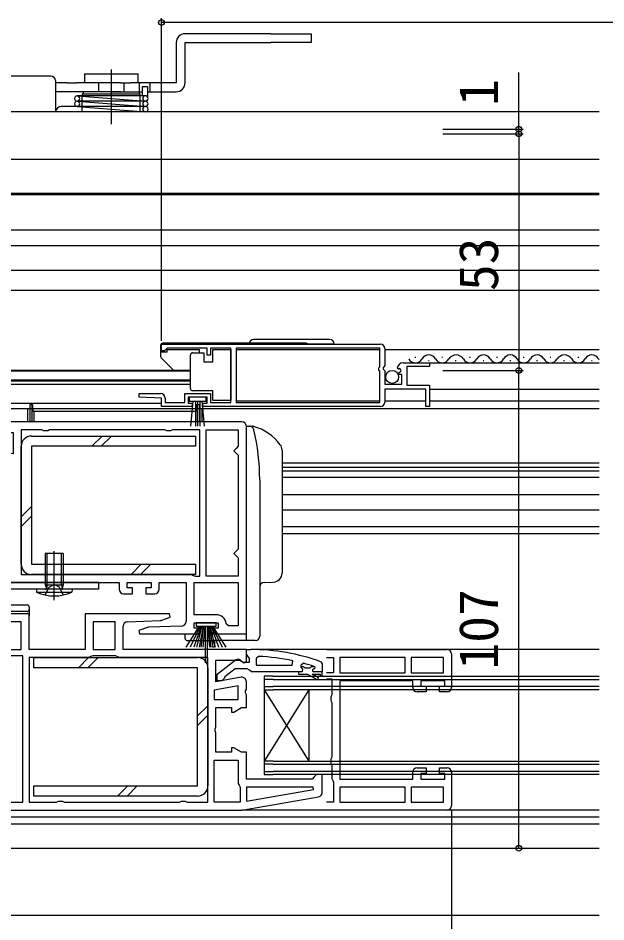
# Model space of a CAD drawing. Units: millimetres, scale not verified. Extents: x -525 to 525, y -783 to 779.
# Drawn here: x -33.6 to 98, y -497.4 to -295 of the extents above; entities that cross this region are included whole.
import ezdxf
from ezdxf.enums import TextEntityAlignment as Align

# ---------------------------------------------------------------- set-up
doc = ezdxf.new("R2010")
doc.units = ezdxf.units.MM
doc.header["$LTSCALE"] = 4
for name, color, linetype in [('0-2_YKK_11', 7, 'Continuous'), ('0-3_YKK_11E', 7, 'Continuous'), ('0-4_YKK_12', 2, 'Continuous'), ('0-5_YKK_13', 4, 'Continuous'), ('0-7_YKK_D', 6, 'Continuous')]:
    doc.layers.add(name, color=color, linetype=linetype)
doc.styles.add('ＭＳ ゴシック', font='')
doc.styles.get('ＭＳ ゴシック').set_extended_font_data('MS Gothic')

msp = doc.modelspace()

# ---------------------------------------------------------------- linework, layer by layer
at = {"layer": '0-2_YKK_11'}
for p, q in [((-1.503, -368), (47.497, -368)), ((-9.135, -430.166), (-1.758, -429.909)), ((3.035, -431.134), (-4.342, -431.391))]:
    msp.add_line(p, q, dxfattribs=at)
for points in [[(-0.699, -380.1), (-0.699, -381.1), (3.697, -381.1), (3.697, -379.1), (9.497, -379.1), (9.497, -381.1), (13.994, -381.1), (13.994, -368.9), (9.497, -368.9), (9.497, -370.5), (8.697, -370.5), (8.697, -368.9), (-0.203, -368.9), (-0.503, -369.2), (-0.803, -369.5), (-1.503, -369.5), (-1.503, -368)], [(48.497, -369), (48.497, -372.831), (48.044, -373.371), (48.197, -373.7), (48.497, -374), (48.497, -377), (52.297, -377), (52.297, -374.8), (51.68, -374.8), (51.573, -374.541), (52.138, -373.976), (51.868, -373.508), (51.549, -373.593), (51.298, -373.382)], [(52.593, -372.2), (58.497, -372.2), (58.497, -373), (53.397, -373), (53.397, -377.2), (58.497, -377.2), (58.497, -382), (57.697, -382), (57.697, -378.1), (48.497, -378.1), (48.497, -381)], [(47.497, -382), (7.797, -382), (7.797, -381.2), (8.697, -381.2), (8.697, -379.9), (4.497, -379.9), (4.497, -381.2), (5.397, -381.2), (5.397, -382), (-1.499, -382), (-1.499, -380.1), (-6.509, -379.883), (-6.492, -379.1), (-1.699, -379.1)], [(16.5, -385.4), (-41.5, -385.4), (-41.5, -388.095), (-40.985, -388.38), (-40.056, -387.8), (-34.7, -387.8), (-34.7, -392.607), (-40.326, -391.615)], [(-4.649, -431.451), (-6.553, -432.144), (-6.42, -432.9), (7, -432.9), (7, -431.6), (5.8, -431.6), (5.8, -430.4), (11.2, -430.4), (11.2, -431.6), (10, -431.6), (10, -432.9), (17.5, -432.9), (17.5, -386.4)], [(-57.674, -418.372), (-40.5, -421.4), (-11, -421.4), (-11, -422.9)], [(-10, -423.9), (-8, -423.9), (-8, -422.6), (-9.2, -422.6), (-9.2, -421.4), (-3.8, -421.4), (-3.8, -422.6), (-5, -422.6), (-5, -423.9), (-3, -423.9)], [(-2, -422.9), (-2, -421.4), (4, -421.4), (4, -430.134)], [(5.8, -421.4), (15.7, -421.4), (15.7, -431.1), (13.5, -431.1), (13.003, -430.654)], [(10.716, -428.6), (5.8, -428.6), (5.8, -421.4)], [(-1.451, -429.849), (0.453, -429.156), (0.32, -428.4), (-18.6, -428.4), (-18.6, -436.4), (-31.1, -436.4), (-31.1, -428.4), (-41.5, -428.4), (-41.5, -471.4)], [(16.326, -442.615), (10.7, -443.607), (10.7, -438.8), (16.056, -438.8), (16.985, -439.38), (17.5, -439.095), (17.5, -436.4), (-10.1, -436.4), (-10.1, -431.166)], [(16.398, -438.996), (16.798, -439.196), (18.199, -439.196), (18.199, -438.396), (17.849, -437.919), (17.499, -437.442), (17.499, -436.396), (18.499, -436.396)], [(29.199, -441.396), (18.653, -441.396), (18.176, -441.046), (17.699, -440.696), (14.999, -440.696), (12.696, -442.489), (12.499, -442.891), (11.999, -443.396), (10.999, -443.396), (10.999, -441.92), (14.981, -438.809)], [(20.222, -437.942), (19.699, -438.441), (19.699, -439.896)], [(19.699, -439.896), (27.77, -439.896), (27.873, -438.906)], [(34.169, -439.147), (34.499, -439.617), (34.499, -441.396), (32.599, -441.396)], [(30.331, -439.484), (29.699, -439.966), (29.699, -440.321), (30.074, -440.805), (29.999, -441.396), (29.199, -441.396)], [(32.599, -440.796), (32.899, -440.496), (32.899, -440.488), (32.829, -440.296), (31.993, -440.296), (31.695, -440.558), (30.703, -440.558), (30.405, -440.296), (29.699, -440.296), (29.699, -440.321), (30.074, -440.805), (29.999, -441.396), (29.199, -441.396), (29.199, -441.896), (31.199, -441.896), (33.424, -443.18), (33.674, -442.747), (32.199, -441.896), (33.999, -441.896), (33.999, -442.396), (34.499, -442.396), (34.499, -441.396), (32.599, -441.396)], [(32.599, -440.796), (32.899, -440.496), (32.899, -440.488), (32.829, -440.296), (32.694, -440.204)], [(34.5, -468.387), (34.5, -464.4), (33.2, -464.4), (32.7, -464.9), (32.2, -465.4), (17.5, -465.4), (17.5, -459.4), (16.432, -459.4), (14.7, -458.4), (14.2, -458.4), (14.2, -459.4), (10.7, -459.4), (10.7, -455.025), (10.512, -454.634), (10.512, -454.166), (10.7, -453.776), (10.7, -449.4), (14.2, -449.4), (14.2, -450.4), (14.7, -450.4), (16.432, -449.4), (17.5, -449.4), (17.5, -446.525), (17.312, -446.134), (17.312, -445.666), (17.5, -445.276), (17.5, -443.6)], [(-40.5, -472.4), (16.5, -472.4), (33.674, -469.372)]]:
    msp.add_lwpolyline(points, dxfattribs=at)
for points in [[(15.194, -381.1), (47.397, -381.1), (47.397, -374.1), (47.197, -373.9), (47.197, -373.3), (47.397, -373.1), (47.397, -368.9), (15.194, -368.9)], [(-32.9, -419.6), (5.3, -419.6), (5.7, -419.8), (6.1, -420), (7.1, -420), (7.1, -387.2), (0.966, -387.2), (0.533, -387.45), (-0.333, -387.45), (-0.766, -387.2), (-26.534, -387.2), (-26.967, -387.45), (-27.833, -387.45), (-28.266, -387.2), (-32.9, -387.2)], [(8.5, -420), (8.5, -387.2), (15.7, -387.2), (15.7, -390.9), (15.2, -391.4), (14.7, -391.9), (15.2, -392.4), (15.7, -392.9), (15.7, -413.9), (15.2, -414.4), (14.7, -414.9), (15.2, -415.4), (15.7, -415.9), (15.7, -420)], [(-32.9, -430.2), (-39.7, -430.2), (-39.7, -436.4), (-32.9, -436.4)], [(-11.9, -436.4), (-11.9, -430.2), (-16.8, -430.2), (-16.8, -436.4)], [(-32.5, -470.6), (-32.5, -437.8), (-39.7, -437.8), (-39.7, -470.6)], [(8.9, -470.6), (8.9, -438.2), (-11, -438.2), (-11.4, -438), (-11.8, -437.8), (-16.9, -437.8), (-17.3, -438), (-17.7, -438.2), (-31.1, -438.2), (-31.1, -470.6), (-24.966, -470.6), (-24.533, -470.35), (-23.667, -470.35), (-23.234, -470.6), (2.534, -470.6), (2.967, -470.35), (3.833, -470.35), (4.266, -470.6)], [(15.7, -444.553), (10.3, -445.506), (10.3, -447.6), (15.7, -447.6)], [(10.3, -470.6), (10.3, -461.2), (15.7, -461.2), (15.7, -466.4), (15.9, -466.8), (16.1, -467.2), (16.1, -470.6)], [(17.5, -470.396), (32.518, -467.748), (32.47, -467.2), (17.5, -467.2)]]:
    msp.add_lwpolyline(points, close=True, dxfattribs=at)
for centre, radius, start, end in [((47.497, -369), 1, 0.00001, 89.99999), ((52.593, -373.5), 1.3, 89.99998, 174.7841), ((-1.699, -380.1), 1, 0.00001, 89.99999), ((47.497, -381), 1, 270.00001, 359.99999), ((16.5, -386.4), 1, 0.00001, 89.99999), ((-10, -422.9), 1, 180.00001, 269.99999), ((-3, -422.9), 1, 270.00001, 359.99999), ((10.716, -430.9), 2.3, 6.15065, 89.99999), ((-9.1, -431.166), 1, 91.99998, 180), ((-1.793, -428.909), 1, 271.99996, 289.99994), ((3, -430.134), 1, 272.00001, 0.00003), ((-4.307, -432.391), 1, 91.99996, 109.99994), ((18.499, -482.396), 46, 70.08295, 90), ((15.598, -439.596), 1, 36.8699, 128.08673), ((18.136, -485.309), 47.413, 78.14921, 87.47845), ((18.549, -482.396), 44.5, 71.46617, 74.64706), ((32.599, -441.096), 0.3, 89.99999, 270.00001), ((32.599, -441.096), 0.3, 89.99999, 270.00001), ((16.5, -443.6), 1, 360, 99.99998), ((33.5, -468.387), 1, 279.99998, 359.99996)]:
    msp.add_arc(centre, radius, start, end, dxfattribs=at)
at = {"layer": '0-3_YKK_11E'}
for p, q in [((35.435, -436.396), (62.435, -436.396)), ((63.435, -437.396), (63.435, -444.896)), ((63.435, -463.896), (63.435, -471.396)), ((62.435, -472.396), (35.435, -472.396))]:
    msp.add_line(p, q, dxfattribs=at)
for points in [[(35.435, -438.196), (37.035, -438.196), (37.035, -441.596), (35.435, -441.596)], [(35.435, -442.996), (36.635, -442.996), (36.635, -446.53), (36.385, -446.963), (36.385, -447.829), (36.635, -448.262), (36.635, -460.53), (36.385, -460.963), (36.385, -461.829), (36.635, -462.262), (36.635, -465.296), (36.835, -465.696), (37.035, -466.096), (37.035, -470.596), (35.435, -470.596)], [(54.735, -444.896), (54.735, -443.396), (38.435, -443.396), (38.435, -465.396), (54.735, -465.396), (54.735, -463.896)], [(62.435, -445.896), (60.735, -445.896), (60.735, -444.596), (61.935, -444.596), (61.935, -443.396), (56.535, -443.396), (56.535, -444.596), (57.735, -444.596), (57.735, -445.896), (55.735, -445.896)], [(55.735, -462.896), (57.735, -462.896), (57.735, -464.196), (56.535, -464.196), (56.535, -465.396), (61.935, -465.396), (61.935, -464.196), (60.735, -464.196), (60.735, -462.896), (62.435, -462.896)]]:
    msp.add_lwpolyline(points, dxfattribs=at)
for points in [[(53.035, -438.196), (38.435, -438.196), (38.435, -441.596), (53.035, -441.596)], [(61.635, -438.196), (54.435, -438.196), (54.435, -441.596), (61.635, -441.596)], [(53.035, -467.196), (38.435, -467.196), (38.435, -470.596), (53.035, -470.596)], [(61.635, -467.196), (54.435, -467.196), (54.435, -470.596), (61.635, -470.596)]]:
    msp.add_lwpolyline(points, close=True, dxfattribs=at)
for centre, start, end in [((62.435, -437.396), 0, 90), ((55.735, -444.896), 180, 270), ((62.435, -444.896), 270, 0), ((55.735, -463.896), 90, 180), ((62.435, -463.896), 0, 90), ((62.435, -471.396), 270, 0)]:
    msp.add_arc(centre, 1, start, end, dxfattribs=at)
at = {"layer": '0-4_YKK_12'}
for p, q in [((96.497, -316), (-121.002, -316)), ((-121.002, -334.5), (96.497, -334.5)), ((96.497, -342.491), (-121.002, -342.491)), ((96.497, -346), (-121.002, -346)), ((96.497, -351.5), (-121.002, -351.5)), ((96.497, -356), (-121.002, -356)), ((15.192, -369.2), (47.395, -369.2)), ((48.495, -369.2), (96.497, -369.2)), ((52.593, -372.2), (96.497, -372.2)), ((55.243, -370.94), (55.443, -370.94)), ((58.243, -371.7), (58.443, -371.7)), ((61.243, -370.94), (61.443, -370.94)), ((64.243, -371.7), (64.443, -371.7)), ((67.493, -370.94), (67.693, -370.94)), ((70.493, -371.7), (70.693, -371.7)), ((73.493, -370.94), (73.693, -370.94)), ((76.493, -371.7), (76.693, -371.7)), ((79.493, -370.94), (79.693, -370.94)), ((82.493, -371.7), (82.693, -371.7)), ((85.493, -370.94), (85.693, -370.94)), ((88.493, -371.7), (88.693, -371.7)), ((91.744, -370.94), (91.944, -370.94)), ((94.744, -371.7), (94.944, -371.7)), ((4.996, -373.9), (-121.002, -373.9)), ((-121.002, -374), (4.996, -374)), ((-121.002, -376), (4.996, -376)), ((4.996, -376.3), (-121.002, -376.3)), ((-121.002, -377), (4.996, -377)), ((58.497, -378.1), (96.497, -378.1)), ((-121.002, -381.2), (-1.499, -381.2)), ((-121.002, -382.4), (96.497, -382.4)), ((-31.5, -382.4), (-31.5, -385.4)), ((7.5, -382.4), (7.5, -385.4)), ((15.192, -380.7), (47.395, -380.7)), ((48.495, -380.7), (57.697, -380.7)), ((58.497, -380.7), (96.497, -380.7)), ((25.499, -394.6), (96.497, -394.6)), ((25.499, -395.6), (96.497, -395.6)), ((25.499, -396.4), (96.497, -396.4)), ((96.497, -397.9), (25.499, -397.9)), ((25.499, -401.698), (96.497, -401.698)), ((25.499, -405.098), (96.497, -405.098)), ((96.497, -408.9), (25.499, -408.9)), ((25.5, -410.4), (96.497, -410.4)), ((96.497, -436.396), (18.498, -436.396)), ((23.499, -443.098), (21.499, -443.098)), ((23.499, -442.398), (96.497, -442.398)), ((23.499, -443.098), (96.497, -443.098)), ((21.499, -444.698), (23.499, -444.698)), ((96.497, -444.698), (23.499, -444.698)), ((21.499, -445.398), (21.499, -461.398)), ((31.499, -445.398), (21.499, -461.398)), ((21.499, -445.398), (31.499, -461.398)), ((96.497, -445.398), (23.499, -445.398)), ((31.499, -445.398), (31.499, -461.398)), ((23.499, -461.398), (96.497, -461.398)), ((23.499, -462.098), (21.499, -462.098)), ((23.499, -462.098), (96.497, -462.098)), ((21.499, -463.698), (23.499, -463.698)), ((96.497, -463.698), (23.499, -463.698)), ((96.497, -464.398), (23.499, -464.398)), ((96.497, -472.4), (16.473, -472.4)), ((-121.002, -473.9), (96.497, -473.9)), ((-121.002, -475.4), (96.497, -475.4)), ((-121.002, -480.9), (96.497, -480.9)), ((-121.002, -495.9), (96.497, -495.9))]:
    msp.add_line(p, q, dxfattribs=at)
for points in [[(23.499, -442.398), (21.499, -442.398), (21.499, -445.398), (23.499, -445.398)], [(23.499, -461.398), (21.499, -461.398), (21.499, -464.398), (23.499, -464.398)]]:
    msp.add_lwpolyline(points, dxfattribs=at)
for centre, radius, start, end in [((55.343, -370.482), 1.718, 209.20254, 330.79746), ((58.343, -372.158), 1.718, 29.20254, 150.79746), ((61.343, -370.482), 1.718, 209.20254, 330.79746), ((64.468, -372.38), 1.94, 33.12639, 146.87361), ((67.593, -370.482), 1.718, 209.20254, 330.79746), ((70.593, -372.158), 1.718, 29.20254, 150.79746), ((73.593, -370.482), 1.718, 209.20254, 330.79746), ((76.593, -372.158), 1.718, 29.20254, 150.79746), ((79.593, -370.482), 1.718, 209.20254, 330.79746), ((82.593, -372.158), 1.718, 29.20254, 150.79746), ((85.593, -370.482), 1.718, 209.20254, 330.79746), ((88.718, -372.38), 1.94, 33.12639, 146.87361), ((91.844, -370.482), 1.718, 209.20254, 330.79746), ((94.844, -372.158), 1.718, 29.20254, 150.79746), ((97.844, -370.482), 1.718, 209.20254, 218.42416)]:
    msp.add_arc(centre, radius, start, end, dxfattribs=at)
at = {"layer": '0-5_YKK_13'}
for p, q in [((22.997, -298.5), (3.797, -298.5)), ((1.797, -300.5), (1.797, -309.5)), ((3.797, -300.5), (22.997, -300.5)), ((3.797, -309.5), (3.797, -300.5)), ((-18.753, -307.5), (-18.753, -309.5)), ((-18.753, -307.5), (-6.753, -307.5)), ((-12.753, -306.5), (-12.753, -313.5)), ((-6.753, -309.5), (-6.753, -307.5)), ((-26.253, -308), (-39.253, -308)), ((-25.253, -309), (-25.253, -316)), ((-22.646, -309.5), (-25.253, -309.5)), ((-22.646, -309.5), (-20.524, -309.5)), ((-10.582, -309.5), (-20.524, -309.5)), ((-15.603, -309.5), (-15.603, -311.5)), ((-12.753, -309.251), (-12.753, -318.751)), ((-12.753, -309.251), (-12.753, -318.751)), ((-10.582, -309.5), (-8.46, -309.5)), ((-9.903, -309.5), (-9.903, -311.5)), ((1.797, -309.5), (-8.46, -309.5)), ((-6.501, -309.5), (-6.503, -311.5)), ((-4.103, -309.5), (-4.103, -311.5)), ((-22.646, -311.5), (-25.253, -311.5)), ((-20.524, -311.5), (-22.646, -311.5)), ((-10.582, -311.5), (-20.524, -311.5)), ((-19.003, -311.5), (-19.003, -312)), ((-12.753, -311.5), (-5.819, -311.5)), ((-6.503, -311.5), (-6.503, -312)), ((-4.62, -310.401), (-5.82, -310.401)), ((-4.62, -311.5), (1.797, -311.5)), ((-20.403, -312.4), (-5.103, -313.6)), ((-5.144, -312.401), (-20.403, -312.401)), ((-5.103, -313.6), (-20.403, -313.6)), ((-20.381, -313.602), (-5.097, -314.8)), ((-19.253, -312), (-19.253, -312.401)), ((-19.253, -312), (-6.253, -312)), ((-19.253, -316), (-19.253, -312.401)), ((-6.253, -312.401), (-6.253, -312)), ((-6.253, -316), (-6.253, -312.401)), ((-5.097, -314.8), (-23.892, -314.8)), ((-20.403, -314.8), (-5.108, -316)), ((-5.103, -314.8), (-5.103, -314.8)), ((-5.103, -314.8), (-5.103, -314.8)), ((-25.253, -316), (-25.19, -316)), ((-5.103, -316), (-23.692, -316)), ((-5.753, -316), (-5.753, -315.999)), ((96.497, -326.7), (-121.002, -326.7)), ((96.497, -334.3), (-121.002, -334.3)), ((-1.706, -368.3), (-1.706, -370.743)), ((30.887, -367.8), (-1.206, -367.8)), ((37.147, -368), (18.147, -368)), ((36.147, -367), (19.147, -367)), ((-0.206, -369.85), (-1.706, -369.85)), ((-0.206, -369.25), (6.994, -369.25)), ((-0.206, -369.85), (-0.206, -369.25)), ((5.494, -369.95), (7.994, -369.95)), ((6.994, -369.95), (6.994, -369.25)), ((7.994, -369.95), (7.994, -371.95)), ((-1.559, -371.096), (1.148, -373.804)), ((7.994, -371.95), (9.994, -371.95)), ((1.501, -373.95), (4.994, -373.95)), ((4.994, -377.95), (4.994, -377.45)), ((9.994, -378.45), (5.494, -378.45)), ((-31, -381.598), (-31, -385.401)), ((-30.5, -381.598), (-31, -381.598)), ((-30.5, -381.598), (-30.5, -385.401)), ((-30.263, -381.598), (-30.5, -381.598)), ((-30.22, -383.098), (-30.263, -381.598)), ((5.061, -386.377), (5.597, -380.75)), ((6.097, -380.75), (6.097, -386.4)), ((6.263, -381.598), (6.22, -383.098)), ((6.5, -381.598), (6.263, -381.598)), ((6.5, -381.598), (6.5, -385.401)), ((7, -381.598), (6.5, -381.598)), ((6.597, -380.75), (6.597, -386.4)), ((7, -381.598), (7, -385.401)), ((7.097, -380.75), (7.097, -386.4)), ((8.133, -386.377), (7.597, -380.75)), ((-30.1, -383.098), (-30.22, -383.098)), ((-30.1, -383.098), (-30.1, -385.401)), ((6.1, -383.098), (-30.1, -383.098)), ((6.1, -383.098), (6.1, -385.401)), ((6.22, -383.098), (6.1, -383.098)), ((17.5, -387.4), (17.5, -386.4)), ((17.5, -386.4), (18.861, -386.4)), ((-17.092, -390.894), (-14.792, -388.594)), ((-14.97, -390.894), (-12.67, -388.594)), ((17.5, -433.4), (17.5, -387.4)), ((-32.9, -417.3), (-32.9, -390.894)), ((25.5, -391.738), (25.5, -419.294)), ((20.5, -398.4), (20.5, -433.4)), ((20.5, -398.4), (20.5, -408.7)), ((-32.9, -406.702), (-30.6, -404.402)), ((-32.9, -408.823), (-30.6, -406.523)), ((-27.121, -421.9), (-27.121, -414.9)), ((-25.5, -425.326), (-25.5, -414.387)), ((-23.879, -421.9), (-23.879, -414.9)), ((-23.5, -414.9), (-23.5, -421.9)), ((-8.321, -419.6), (-6.021, -417.3)), ((-6.2, -419.6), (-3.9, -417.3)), ((-15.5, -421.4), (-42.072, -421.4)), ((-15.5, -422.9), (-42.064, -422.9)), ((-21.5, -422.9), (-29.5, -422.9)), ((-29.5, -422.9), (-29.444, -423.543)), ((-27.5, -421.9), (-27.241, -422.633)), ((-27.5, -421.9), (-23.5, -421.9)), ((-27.121, -421.9), (-27.232, -422.727)), ((-24.355, -422.472), (-25.5, -421.863)), ((-23.5, -424.187), (-24.355, -422.472)), ((-23.879, -421.9), (-23.768, -422.727)), ((-23.5, -421.9), (-23.759, -422.633)), ((-21.5, -422.9), (-21.556, -423.543)), ((-15.5, -422.9), (-15.5, -421.4)), ((21.465, -421.366), (23.57, -421.293)), ((-29.444, -423.543), (-21.556, -423.543)), ((-43.5, -426.4), (-31.6, -426.4)), ((-31.1, -426.9), (-31.1, -427.4)), ((-31.6, -427.9), (-41.5, -427.9)), ((-31.1, -427.4), (-31.1, -428.9)), ((10.75, -430.4), (6.25, -430.4)), ((3.8, -433.9), (3.8, -432.9)), ((4.028, -435.9), (7, -431.2)), ((7.2, -431.2), (4.942, -435.9)), ((7.4, -431.2), (5.736, -435.9)), ((6.411, -435.9), (7.6, -431.2)), ((7.8, -431.2), (6.968, -435.9)), ((7.406, -435.9), (8, -431.2)), ((8.2, -431.2), (7.725, -435.9)), ((8.3, -431.2), (8.3, -439.4)), ((8.7, -431.2), (8.7, -439.4)), ((8.8, -431.2), (9.275, -435.9)), ((9.594, -435.9), (9, -431.2)), ((9.2, -431.2), (10.032, -435.9)), ((10.589, -435.9), (9.4, -431.2)), ((9.6, -431.2), (11.264, -435.9)), ((9.8, -431.2), (12.058, -435.9)), ((12.972, -435.9), (10, -431.2)), ((4.3, -434.4), (10, -434.4)), ((17.5, -434.4), (10, -434.4)), ((10, -435.9), (10, -434.4)), ((10.4, -434.4), (10.4, -435.9)), ((17.5, -434.4), (17.5, -433.4)), ((18.902, -434.4), (17.5, -434.4)), ((19.5, -434.4), (18.902, -434.4)), ((10.4, -435.9), (10, -435.9)), ((-17.8, -438.2), (-20.1, -440.5)), ((-15.679, -438.2), (-17.979, -440.5)), ((8.9, -440.5), (8.9, -466.906)), ((8.9, -448.977), (6.6, -451.277)), ((8.9, -451.098), (6.6, -453.398)), ((-9.03, -466.906), (-11.33, -469.206)), ((-6.908, -466.906), (-9.208, -469.206))]:
    msp.add_line(p, q, dxfattribs=at)
for points in [[(22.997, -298.5), (31.997, -298.5), (31.997, -300.5), (22.997, -300.5)], [(-5.82, -310.401), (-5.819, -311.5), (-5.819, -312.401)], [(-4.62, -310.401), (-4.62, -311.5), (-4.62, -312.645)], [(9.994, -371.95), (9.994, -369.25), (13.994, -369.25), (13.994, -380.65)], [(4.994, -377.45), (4.994, -370.95), (4.994, -370.45)], [(13.994, -380.65), (9.994, -380.65), (9.994, -378.45)], [(-30.6, -388.594), (6.1, -388.594), (6.1, -390.894), (-30.6, -390.894)], [(-30.6, -390.894), (-30.6, -417.3), (6.1, -417.3), (6.1, -419.6), (-30.6, -419.6)], [(-23.5, -414.9), (-27.5, -414.9), (-27.5, -421.9)], [(-27.5, -424.187), (-26.645, -422.472), (-25.5, -421.863)], [(6.25, -430.4), (6.25, -431.2), (10.75, -431.2), (10.75, -430.4)], [(6.6, -466.906), (6.6, -440.5), (-30.1, -440.5), (-30.1, -438.2), (6.6, -438.2)], [(6.6, -469.206), (-30.1, -469.206), (-30.1, -466.906), (6.6, -466.906)]]:
    msp.add_lwpolyline(points, dxfattribs=at)
msp.add_lwpolyline([(4.697, -380.75), (8.497, -380.75), (8.497, -379.9), (4.697, -379.9)], close=True, dxfattribs=at)
msp.add_circle((50.145, -375.35), 1.45, dxfattribs=at)
for centre, radius, start, end in [((3.797, -300.5), 2, 90, 180), ((-26.253, -309), 1, 0, 90), ((1.797, -309.5), 2, 270, 0), ((-20.403, -313), 0.6, 89.99477, 270.00523), ((-20.403, -314.201), 0.6, 90, 270.00523), ((-20.403, -313), 0.6, 270.4827, 89.5173), ((-20.403, -314.201), 0.6, 270.47747, 89.52253), ((-5.103, -313), 0.6, 90.47232, 269.52768), ((-5.103, -314.2), 0.6, 90.47232, 269.52768), ((-5.103, -313), 0.6, 270, 89.99485), ((-5.103, -314.2), 0.6, 270, 89.99485), ((-23.892, -316.1), 1.3, 90, 175.58958), ((-5.103, -315.4), 0.6, 90.47747, 269.52253), ((-5.103, -315.4), 0.6, 270, 90.00515), ((-1.206, -368.3), 0.5, 90, 180), ((19.147, -368), 1, 90, 180), ((30.887, -368.3), 0.5, 36.86934, 90), ((36.147, -368), 1, 0, 90), ((5.494, -370.45), 0.5, 90, 179.99999), ((-1.206, -370.743), 0.5, 180, 225), ((1.501, -373.45), 0.5, 225, 270), ((5.494, -377.95), 0.5, 180.00005, 270), ((18.215, -387.4), 1, 13.31865, 90), ((18.861, -387.4), 1, 73.81686, 90), ((15.934, -397.484), 11.5, 37.21715, 73.81686), ((-30.6, -390.894), 2.3, 89.99985, 179.99999), ((-28.25, -398.4), 48.75, 0, 13.31865), ((23.5, -391.738), 2, 0, 37.21715), ((20.199, -398.1), 0.3, 0.35477, 0.51609), ((-30.6, -417.3), 2.3, 179.99999, 269.99999), ((23.5, -419.294), 2, 272, 0), ((-27.43, -422.7), 0.2, 270, 19.42185), ((-23.57, -422.7), 0.2, 160.57815, 270), ((21.5, -422.366), 1, 92, 180), ((-25.5, -414.9), 9.5, 245.47227, 294.52773), ((-31.6, -426.9), 0.5, 0, 90), ((-31.6, -427.4), 0.5, 270, 0), ((4.3, -433.9), 0.5, 180, 270), ((19.5, -433.4), 1, 270, 0), ((6.6, -440.5), 2.3, 359.99999, 89.99999), ((6.6, -466.906), 2.3, 269.99985, 359.99999)]:
    msp.add_arc(centre, radius, start, end, dxfattribs=at)
at = {"layer": '0-7_YKK_D'}
for p, q in [((-1.506, -367.3), (-1.506, -295)), ((234.996, -296), (-1.506, -296)), ((78.497, -319.9), (78.497, -307.186)), ((61.482, -319.9), (79.497, -319.9)), ((61.497, -320.9), (79.497, -320.9)), ((61.497, -320.9), (79.497, -320.9)), ((78.497, -320.9), (78.497, -319.9)), ((78.497, -320.9), (78.497, -373.9)), ((78.497, -320.9), (78.497, -323.45)), ((61.497, -373.9), (79.497, -373.9)), ((61.497, -373.9), (79.497, -373.9)), ((78.497, -480.9), (78.497, -373.9)), ((63.435, -472.396), (63.435, -516.9)), ((61.497, -480.9), (79.497, -480.9))]:
    msp.add_line(p, q, dxfattribs=at)
for centre in [(-1.506, -296), (78.497, -319.9), (78.497, -320.9), (78.497, -320.9), (78.497, -373.9), (78.497, -373.9), (78.497, -480.9)]:
    msp.add_circle(centre, 0.637, dxfattribs=at)

# ---------------------------------------------------------------- texts
at = {"layer": '0-7_YKK_D', "style": 'ＭＳ ゴシック'}
for s, p in [('1', (76.497, -314.641)), ('53', (76.497, -356.127)), ('107', (76.497, -440.866))]:
    msp.add_text(s, height=8.798, rotation=90, dxfattribs=at).set_placement(p, align=Align.BOTTOM_LEFT)

doc.saveas('drawing.dxf')
